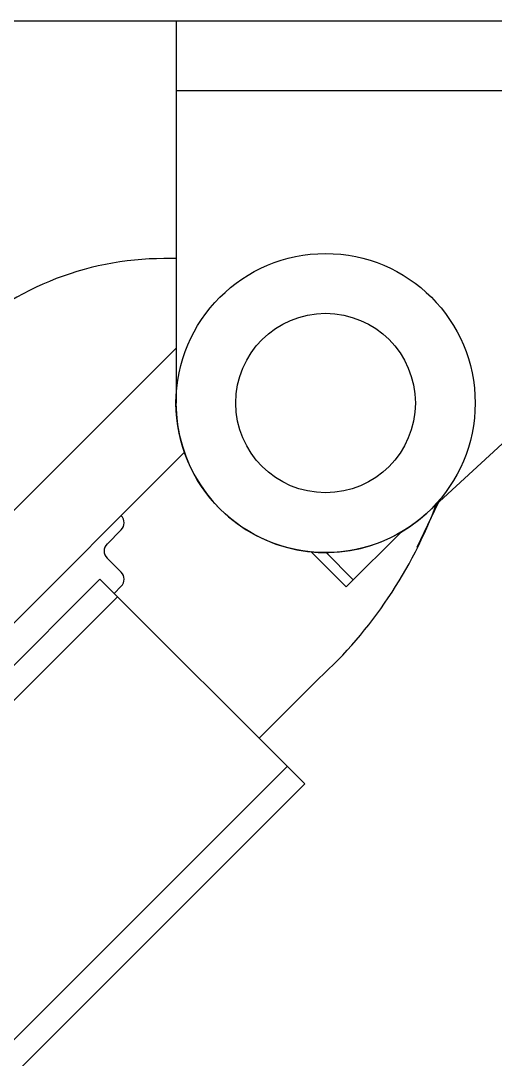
# Model space of a CAD drawing. Extents: x 1382187 to 1725648, y 860327 to 1571294.
# Drawn here: x 1512955 to 1513553, y 1237889 to 1239198 of the extents above; entities that cross this region are included whole.
import ezdxf

# ---------------------------------------------------------------- set-up
doc = ezdxf.new("R2010")
doc.units = 0
doc.header["$LTSCALE"] = 1000
doc.header["$MEASUREMENT"] = 0
doc.layers.add('bz', color=2, linetype='Continuous')

msp = doc.modelspace()

# ---------------------------------------------------------------- linework, layer by layer
at = {"linetype": 'Continuous'}
for p, q in [((1513150.9, 1239198.1), (1514218.7, 1239198.1)), ((1513150.9, 1239198.1), (1513150.9, 1238716.2)), ((1513150.9, 1239110.1), (1514045.7, 1239110.1)), ((1513466.9, 1238577.5), (1514045.7, 1239110.1)), ((1513150.9, 1238898.3), (1513135.6, 1238898.3)), ((1512646.4, 1238280.9), (1513150.9, 1238785.3)), ((1512717.4, 1238209.8), (1513161.7, 1238654.1)), ((1513454.6, 1238534.3), (1513481.4, 1238590.9)), ((1513081.7, 1238556.3), (1513063.9, 1238538.5)), ((1513435.2, 1238554.4), (1513365.3, 1238484.5)), ((1513320.5, 1238529.2), (1513365.3, 1238484.5)), ((1513339.4, 1238528.2), (1513374.1, 1238493.4)), ((1513063.9, 1238520.8), (1513081.7, 1238503)), ((1510509.6, 1235948.7), (1513055, 1238494.1)), ((1513055, 1238494.1), (1513313, 1238236.1)), ((1513081.7, 1238485.2), (1513072.8, 1238476.3)), ((1510531.6, 1235926.7), (1513077, 1238472.1)), ((1510745.6, 1235712.8), (1513291, 1238258.2)), ((1510767.6, 1235690.7), (1513313, 1238236.1))]:
    msp.add_line(p, q, dxfattribs=at)
msp.add_line((1513330.8, 1238368.9), (1513255.5, 1238293.6))
for radius in [188.5, 113.1]:
    msp.add_circle((1513339.3, 1238716.2), radius, dxfattribs=at)
for centre, radius, start, end in [((1513135.7, 1238521.4), 376.9, 90.0086, 135), ((1513339.3, 1238716.2), 188.5, 180, 312.6204), ((1512946.5, 1238787.8), 568.5, 312.5376, 339.661), ((1513072.8, 1238565.2), 12.6, 315, 45), ((1513072.8, 1238529.6), 12.6, 135, 225), ((1513072.8, 1238494.1), 12.6, 315, 45)]:
    msp.add_arc(centre, radius, start, end, dxfattribs=at)
at = {"layer": 'bz'}
msp.add_line((1502642.6, 1239198.1), (1517222.6, 1239198.1), dxfattribs=at)

doc.saveas('drawing.dxf')
